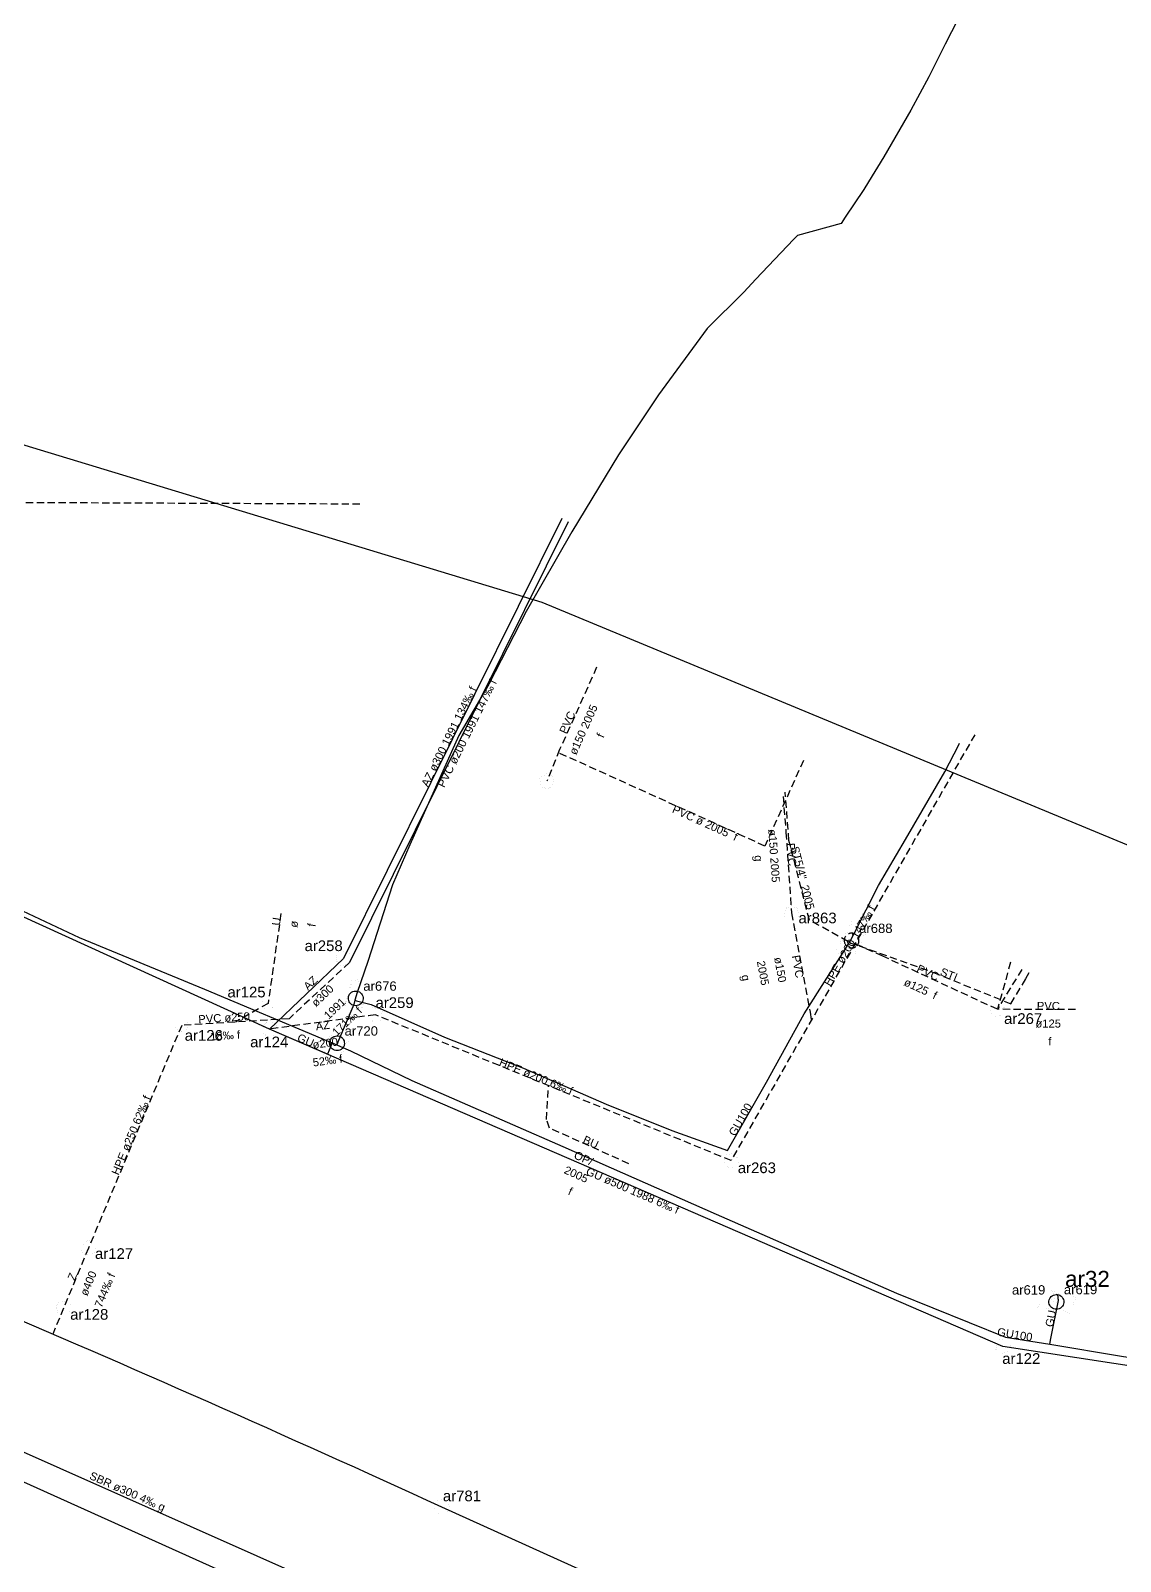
# Model space of a CAD drawing. Header units: metres. Extents: x 2810449 to 2811324, y 1183825 to 1184135.
# Drawn here: x 2810838 to 2810913.1, y 1183975.3 to 1184080.8 of the extents above; entities that cross this region are included whole.
import ezdxf

# ---------------------------------------------------------------- set-up
doc = ezdxf.new("R2010")
doc.units = ezdxf.units.M
doc.linetypes.add('DASHED', pattern=[0.75, 0.5, -0.25])
for name, color, linetype in [('bew_bauwerk', 7, 'Continuous'), ('bew_bauwerk_text', 7, 'Continuous'), ('bew_leitung', 7, 'Continuous'), ('bew_leitung_text', 7, 'Continuous'), ('Hydrant', 7, 'Continuous'), ('Hydrant_1', 7, 'Continuous'), ('Normschacht--T-_125_4_0', 7, 'Continuous'), ('Normschacht--T-_125_5_0', 7, 'Continuous'), ('Normschacht--T-_125_7_0', 7, 'Continuous'), ('Normschacht--T-_137_5_0', 7, 'Continuous'), ('Normschacht--T-_STD', 7, 'Continuous'), ('Normschacht-Nummer--L-', 7, 'Continuous'), ('Sonderbauwerk--Fl-che-', 7, 'Continuous'), ('Spezialbauwerk', 7, 'Continuous'), ('Versickerungsanlage--T-_307_5_6', 7, 'Continuous'), ('war_bauwerk', 7, 'Continuous'), ('war_leitung', 7, 'Continuous'), ('war_leitung_text', 7, 'Continuous'), ('war_privat_bauwerk', 7, 'DASHED'), ('war_privat_bauwerk_text', 7, 'DASHED'), ('war_privat_leitung', 7, 'DASHED'), ('was-r_bauwerk', 7, 'Continuous'), ('was-r_bauwerk_text', 7, 'Continuous'), ('was-r_leitung', 7, 'Continuous'), ('was-r_leitung_text', 7, 'Continuous'), ('was-r_privat_bauwerk', 7, 'DASHED'), ('was-r_privat_bauwerk_text', 7, 'DASHED'), ('was-r_privat_leitung', 7, 'DASHED'), ('was-r_privat_leitung_text', 7, 'DASHED'), ('was_leitung', 7, 'Continuous'), ('was_leitung_text', 7, 'Continuous'), ('was_privat_bauwerk', 7, 'DASHED'), ('was_privat_bauwerk_text', 7, 'DASHED'), ('was_privat_leitung', 7, 'DASHED'), ('was_privat_leitung_text', 7, 'DASHED'), ('wkn_bauwerk', 7, 'Continuous'), ('wkn_bauwerk_text', 7, 'Continuous'), ('wkn_leitung', 7, 'Continuous'), ('wkn_leitung_text', 7, 'Continuous'), ('wkn_privat_bauwerk', 7, 'DASHED'), ('wkn_privat_bauwerk_text', 7, 'DASHED'), ('wkn_privat_leitung', 7, 'DASHED'), ('wkn_privat_leitung_text', 7, 'DASHED')]:
    doc.layers.add(name, color=color, linetype=linetype)
doc.layers.add('Projektgrenze', color=7, linetype='Continuous', true_color=0xff6347)
doc.styles.get("Standard").update_dxf_attribs({"font": 'simplex.shx'})

# ---------------------------------------------------------------- blocks, each defined once
blk = doc.blocks.new('Versickerungsanlage--T-_307_5_6')
at = {"layer": 'Versickerungsanlage--T-_307_5_6', "color": 163, "linetype": 'Continuous', "true_color": 0x7e7ebd, "const_width": 0.001}
for points in [[(0.512, 0.002), (0.507, -0.068), (0.494, -0.135), (0.472, -0.198), (0.441, -0.257), (0.404, -0.312), (0.361, -0.361), (0.312, -0.404), (0.258, -0.441), (0.199, -0.471), (0.136, -0.493), (0.069, -0.507), (0.001, -0.511), (-0.069, -0.507), (-0.136, -0.494), (-0.199, -0.471), (-0.258, -0.441), (-0.312, -0.404), (-0.362, -0.361), (-0.405, -0.312), (-0.442, -0.257), (-0.472, -0.198), (-0.494, -0.135), (-0.508, -0.068), (-0.512, 0.002), (-0.508, 0.07), (-0.494, 0.136), (-0.472, 0.2), (-0.442, 0.259), (-0.405, 0.313), (-0.362, 0.362), (-0.312, 0.405), (-0.258, 0.442), (-0.199, 0.473), (-0.136, 0.494), (-0.069, 0.508), (0.001, 0.513), (0.069, 0.508), (0.136, 0.494), (0.199, 0.473), (0.258, 0.442), (0.312, 0.405), (0.361, 0.362), (0.404, 0.313), (0.441, 0.259), (0.472, 0.2), (0.493, 0.136), (0.508, 0.07), (0.512, 0.002)], [(0.459, 0.002), (0.455, 0.063), (0.444, 0.123), (0.423, 0.179), (0.396, 0.232), (0.363, 0.281), (0.324, 0.325), (0.28, 0.364), (0.231, 0.396), (0.178, 0.424), (0.122, 0.445), (0.062, 0.456), (0.001, 0.46), (-0.061, 0.456), (-0.122, 0.444), (-0.179, 0.424), (-0.232, 0.396), (-0.281, 0.364), (-0.325, 0.325), (-0.363, 0.281), (-0.396, 0.232), (-0.424, 0.179), (-0.444, 0.122), (-0.456, 0.063), (-0.46, 0.002), (-0.456, -0.06), (-0.444, -0.121), (-0.424, -0.178), (-0.396, -0.231), (-0.364, -0.28), (-0.325, -0.324), (-0.281, -0.363), (-0.232, -0.396), (-0.178, -0.423), (-0.122, -0.443), (-0.061, -0.455), (0.001, -0.459), (0.062, -0.455), (0.122, -0.443), (0.178, -0.423), (0.231, -0.395), (0.28, -0.362), (0.324, -0.324), (0.363, -0.28), (0.396, -0.231), (0.423, -0.178), (0.443, -0.121), (0.455, -0.06), (0.459, 0.002)]]:
    blk.add_lwpolyline(points, dxfattribs=at)
blk = doc.blocks.new('Normschacht--T-_125_4_0')
at = {"layer": 'Normschacht--T-_125_4_0', "color": 203, "linetype": 'Continuous', "true_color": 0xad7ebd, "const_width": 0.001}
for points in [[(0.512, 0.002), (0.507, -0.068), (0.494, -0.135), (0.472, -0.198), (0.441, -0.257), (0.404, -0.312), (0.361, -0.361), (0.312, -0.404), (0.258, -0.441), (0.199, -0.471), (0.136, -0.493), (0.069, -0.507), (0.001, -0.511), (-0.069, -0.507), (-0.136, -0.494), (-0.199, -0.471), (-0.258, -0.441), (-0.312, -0.404), (-0.362, -0.361), (-0.405, -0.312), (-0.442, -0.257), (-0.472, -0.198), (-0.494, -0.135), (-0.508, -0.068), (-0.512, 0.002), (-0.508, 0.07), (-0.494, 0.136), (-0.472, 0.2), (-0.442, 0.259), (-0.405, 0.313), (-0.362, 0.362), (-0.312, 0.405), (-0.258, 0.442), (-0.199, 0.473), (-0.136, 0.494), (-0.069, 0.508), (0.001, 0.513), (0.069, 0.508), (0.136, 0.494), (0.199, 0.473), (0.258, 0.442), (0.312, 0.405), (0.361, 0.362), (0.404, 0.313), (0.441, 0.259), (0.472, 0.2), (0.493, 0.136), (0.508, 0.07), (0.512, 0.002)], [(0.459, 0.002), (0.455, 0.063), (0.444, 0.123), (0.423, 0.179), (0.396, 0.232), (0.363, 0.281), (0.324, 0.325), (0.28, 0.364), (0.231, 0.396), (0.178, 0.424), (0.122, 0.445), (0.062, 0.456), (0.001, 0.46), (-0.061, 0.456), (-0.122, 0.444), (-0.179, 0.424), (-0.232, 0.396), (-0.281, 0.364), (-0.325, 0.325), (-0.363, 0.281), (-0.396, 0.232), (-0.424, 0.179), (-0.444, 0.122), (-0.456, 0.063), (-0.46, 0.002), (-0.456, -0.06), (-0.444, -0.121), (-0.424, -0.178), (-0.396, -0.231), (-0.364, -0.28), (-0.325, -0.324), (-0.281, -0.363), (-0.232, -0.396), (-0.178, -0.423), (-0.122, -0.443), (-0.061, -0.455), (0.001, -0.459), (0.062, -0.455), (0.122, -0.443), (0.178, -0.423), (0.231, -0.395), (0.28, -0.362), (0.324, -0.324), (0.363, -0.28), (0.396, -0.231), (0.423, -0.178), (0.443, -0.121), (0.455, -0.06), (0.459, 0.002)]]:
    blk.add_lwpolyline(points, dxfattribs=at)
blk = doc.blocks.new('Normschacht--T-_125_7_0')
at = {"layer": 'Normschacht--T-_125_7_0', "color": 23, "linetype": 'Continuous', "true_color": 0xbd7e7e, "const_width": 0.001}
for points in [[(0.512, 0.002), (0.507, -0.068), (0.494, -0.135), (0.472, -0.198), (0.441, -0.257), (0.404, -0.312), (0.361, -0.361), (0.312, -0.404), (0.258, -0.441), (0.199, -0.471), (0.136, -0.493), (0.069, -0.507), (0.001, -0.511), (-0.069, -0.507), (-0.136, -0.494), (-0.199, -0.471), (-0.258, -0.441), (-0.312, -0.404), (-0.362, -0.361), (-0.405, -0.312), (-0.442, -0.257), (-0.472, -0.198), (-0.494, -0.135), (-0.508, -0.068), (-0.512, 0.002), (-0.508, 0.07), (-0.494, 0.136), (-0.472, 0.2), (-0.442, 0.259), (-0.405, 0.313), (-0.362, 0.362), (-0.312, 0.405), (-0.258, 0.442), (-0.199, 0.473), (-0.136, 0.494), (-0.069, 0.508), (0.001, 0.513), (0.069, 0.508), (0.136, 0.494), (0.199, 0.473), (0.258, 0.442), (0.312, 0.405), (0.361, 0.362), (0.404, 0.313), (0.441, 0.259), (0.472, 0.2), (0.493, 0.136), (0.508, 0.07), (0.512, 0.002)], [(0.459, 0.002), (0.455, 0.063), (0.444, 0.123), (0.423, 0.179), (0.396, 0.232), (0.363, 0.281), (0.324, 0.325), (0.28, 0.364), (0.231, 0.396), (0.178, 0.424), (0.122, 0.445), (0.062, 0.456), (0.001, 0.46), (-0.061, 0.456), (-0.122, 0.444), (-0.179, 0.424), (-0.232, 0.396), (-0.281, 0.364), (-0.325, 0.325), (-0.363, 0.281), (-0.396, 0.232), (-0.424, 0.179), (-0.444, 0.122), (-0.456, 0.063), (-0.46, 0.002), (-0.456, -0.06), (-0.444, -0.121), (-0.424, -0.178), (-0.396, -0.231), (-0.364, -0.28), (-0.325, -0.324), (-0.281, -0.363), (-0.232, -0.396), (-0.178, -0.423), (-0.122, -0.443), (-0.061, -0.455), (0.001, -0.459), (0.062, -0.455), (0.122, -0.443), (0.178, -0.423), (0.231, -0.395), (0.28, -0.362), (0.324, -0.324), (0.363, -0.28), (0.396, -0.231), (0.423, -0.178), (0.443, -0.121), (0.455, -0.06), (0.459, 0.002)]]:
    blk.add_lwpolyline(points, dxfattribs=at)
blk = doc.blocks.new('Normschacht--T-_137_5_0')
at = {"layer": 'Normschacht--T-_137_5_0', "color": 163, "linetype": 'Continuous', "true_color": 0x7e7ebd, "const_width": 0.001}
blk.add_lwpolyline([(0.419, -0.001), (0.416, -0.057), (0.405, -0.112), (0.386, -0.163), (0.361, -0.212), (0.331, -0.256), (0.296, -0.297), (0.256, -0.332), (0.211, -0.362), (0.163, -0.387), (0.111, -0.405), (0.056, -0.416), (0, -0.42), (-0.056, -0.416), (-0.111, -0.405), (-0.163, -0.386), (-0.212, -0.361), (-0.256, -0.332), (-0.296, -0.297), (-0.331, -0.256), (-0.361, -0.212), (-0.386, -0.163), (-0.405, -0.111), (-0.416, -0.057), (-0.419, 0), (-0.416, 0.056), (-0.405, 0.111), (-0.386, 0.163), (-0.361, 0.211), (-0.331, 0.255), (-0.296, 0.295), (-0.256, 0.331), (-0.211, 0.361), (-0.163, 0.385), (-0.111, 0.404), (-0.057, 0.415), (0, 0.419), (0.056, 0.415), (0.111, 0.404), (0.163, 0.386), (0.212, 0.361), (0.256, 0.331), (0.296, 0.296), (0.332, 0.255), (0.362, 0.211), (0.386, 0.163), (0.405, 0.111), (0.416, 0.056), (0.419, -0.001)], dxfattribs=at)
blk = doc.blocks.new('Normschacht--T-_125_5_0')
at = {"layer": 'Normschacht--T-_125_5_0', "color": 163, "linetype": 'Continuous', "true_color": 0x7e7ebd, "const_width": 0.001}
for points in [[(0.512, 0.002), (0.507, -0.068), (0.494, -0.135), (0.472, -0.198), (0.441, -0.257), (0.404, -0.312), (0.361, -0.361), (0.312, -0.404), (0.258, -0.441), (0.199, -0.471), (0.136, -0.493), (0.069, -0.507), (0.001, -0.511), (-0.069, -0.507), (-0.136, -0.494), (-0.199, -0.471), (-0.258, -0.441), (-0.312, -0.404), (-0.362, -0.361), (-0.405, -0.312), (-0.442, -0.257), (-0.472, -0.198), (-0.494, -0.135), (-0.508, -0.068), (-0.512, 0.002), (-0.508, 0.07), (-0.494, 0.136), (-0.472, 0.2), (-0.442, 0.259), (-0.405, 0.313), (-0.362, 0.362), (-0.312, 0.405), (-0.258, 0.442), (-0.199, 0.473), (-0.136, 0.494), (-0.069, 0.508), (0.001, 0.513), (0.069, 0.508), (0.136, 0.494), (0.199, 0.473), (0.258, 0.442), (0.312, 0.405), (0.361, 0.362), (0.404, 0.313), (0.441, 0.259), (0.472, 0.2), (0.493, 0.136), (0.508, 0.07), (0.512, 0.002)], [(0.459, 0.002), (0.455, 0.063), (0.444, 0.123), (0.423, 0.179), (0.396, 0.232), (0.363, 0.281), (0.324, 0.325), (0.28, 0.364), (0.231, 0.396), (0.178, 0.424), (0.122, 0.445), (0.062, 0.456), (0.001, 0.46), (-0.061, 0.456), (-0.122, 0.444), (-0.179, 0.424), (-0.232, 0.396), (-0.281, 0.364), (-0.325, 0.325), (-0.363, 0.281), (-0.396, 0.232), (-0.424, 0.179), (-0.444, 0.122), (-0.456, 0.063), (-0.46, 0.002), (-0.456, -0.06), (-0.444, -0.121), (-0.424, -0.178), (-0.396, -0.231), (-0.364, -0.28), (-0.325, -0.324), (-0.281, -0.363), (-0.232, -0.396), (-0.178, -0.423), (-0.122, -0.443), (-0.061, -0.455), (0.001, -0.459), (0.062, -0.455), (0.122, -0.443), (0.178, -0.423), (0.231, -0.395), (0.28, -0.362), (0.324, -0.324), (0.363, -0.28), (0.396, -0.231), (0.423, -0.178), (0.443, -0.121), (0.455, -0.06), (0.459, 0.002)]]:
    blk.add_lwpolyline(points, dxfattribs=at)
blk = doc.blocks.new('Normschacht--T-_STD')
at = {"layer": 'Normschacht--T-_STD', "color": 80, "linetype": 'Continuous', "true_color": 0x3fff00, "const_width": 0.001}
blk.add_lwpolyline([(0.524, -0.001), (0.519, -0.071), (0.506, -0.139), (0.483, -0.204), (0.452, -0.265), (0.414, -0.32), (0.37, -0.371), (0.32, -0.414), (0.264, -0.452), (0.204, -0.483), (0.139, -0.506), (0.071, -0.52), (0, -0.524), (-0.071, -0.52), (-0.139, -0.506), (-0.203, -0.483), (-0.264, -0.452), (-0.319, -0.414), (-0.37, -0.371), (-0.414, -0.32), (-0.451, -0.265), (-0.483, -0.204), (-0.506, -0.139), (-0.519, -0.071), (-0.524, -0.001), (-0.519, 0.07), (-0.506, 0.138), (-0.483, 0.203), (-0.451, 0.264), (-0.414, 0.319), (-0.37, 0.369), (-0.319, 0.413), (-0.264, 0.451), (-0.203, 0.482), (-0.139, 0.505), (-0.071, 0.519), (0, 0.523), (0.071, 0.519), (0.139, 0.505), (0.204, 0.482), (0.264, 0.451), (0.32, 0.413), (0.37, 0.369), (0.414, 0.319), (0.452, 0.264), (0.483, 0.203), (0.506, 0.138), (0.519, 0.07), (0.524, -0.001)], dxfattribs=at)
blk = doc.blocks.new('Spezialbauwerk')
at = {"layer": 'Spezialbauwerk', "color": 160, "linetype": 'Continuous', "true_color": 0x003fff, "const_width": 0.001}
for points in [[(-1.236, 0.644), (1.236, 0.644), (1.236, -0.64), (-1.236, -0.64), (-1.236, 0.644)], [(-1.152, -0.552), (1.152, -0.552), (1.152, 0.556), (-1.152, 0.556), (-1.152, -0.552)]]:
    blk.add_lwpolyline(points, dxfattribs=at)
blk = doc.blocks.new('Hydrant_1')
at = {"layer": 'Hydrant_1', "color": 160, "linetype": 'Continuous', "true_color": 0x003fff, "const_width": 0.001}
for points in [[(0.539, 0), (0.534, -0.073), (0.52, -0.144), (0.497, -0.212), (0.466, -0.273), (0.427, -0.331), (0.382, -0.383), (0.329, -0.429), (0.271, -0.467), (0.21, -0.499), (0.142, -0.521), (0.072, -0.536), (-0.002, -0.541), (-0.074, -0.536), (-0.144, -0.521), (-0.212, -0.499), (-0.273, -0.467), (-0.331, -0.429), (-0.383, -0.383), (-0.429, -0.331), (-0.467, -0.273), (-0.499, -0.212), (-0.521, -0.144), (-0.536, -0.073), (-0.541, -0.002), (-0.536, 0.072), (-0.521, 0.142), (-0.499, 0.21), (-0.467, 0.271), (-0.429, 0.329), (-0.383, 0.381), (-0.331, 0.427), (-0.273, 0.466), (-0.212, 0.497), (-0.143, 0.52), (-0.074, 0.534), (0, 0.539), (0.072, 0.534), (0.142, 0.52), (0.21, 0.497), (0.271, 0.466), (0.329, 0.427), (0.382, 0.382), (0.427, 0.329), (0.466, 0.271), (0.497, 0.21), (0.52, 0.142), (0.534, 0.072), (0.539, 0)], [(0.331, -0.002), (0.327, 0.044), (0.319, 0.088), (0.305, 0.13), (0.285, 0.168), (0.261, 0.203), (0.235, 0.235), (0.203, 0.261), (0.168, 0.285), (0.129, 0.305), (0.088, 0.319), (0.044, 0.327), (-0.002, 0.331), (-0.046, 0.327), (-0.089, 0.319), (-0.13, 0.305), (-0.168, 0.285), (-0.203, 0.261), (-0.235, 0.235), (-0.263, 0.203), (-0.287, 0.168), (-0.306, 0.129), (-0.32, 0.088), (-0.327, 0.044), (-0.331, -0.002), (-0.327, -0.046), (-0.32, -0.089), (-0.306, -0.13), (-0.287, -0.168), (-0.262, -0.203), (-0.235, -0.235), (-0.203, -0.261), (-0.168, -0.285), (-0.13, -0.305), (-0.089, -0.318), (-0.046, -0.327), (-0.002, -0.331), (0.044, -0.327), (0.088, -0.318), (0.129, -0.305), (0.168, -0.285), (0.203, -0.261), (0.234, -0.235), (0.261, -0.203), (0.285, -0.168), (0.305, -0.13), (0.318, -0.089), (0.327, -0.046), (0.331, -0.002)]]:
    blk.add_lwpolyline(points, dxfattribs=at)

msp = doc.modelspace()

# ---------------------------------------------------------------- linework, layer by layer
at = {"layer": 'bew_leitung', "color": 92}
msp.add_lwpolyline([(2810801.4, 1184006.8, -0.012863), (2810866.35, 1183979.08)], format="xyb", dxfattribs=at)
for points in [[(2810826.27, 1183987.86), (2810862.82, 1183971.6)], [(2810866.35, 1183979.08), (2810902.77, 1183962.59)]]:
    msp.add_lwpolyline(points, dxfattribs=at)
at = {"layer": 'Projektgrenze', "color": 0}
msp.add_lwpolyline([(2810448.63, 1183982.7), (2810543.93, 1184046.77), (2810623.55, 1184078.88), (2810745.85, 1184080.1), (2810873.25, 1184041.41), (2810983.98, 1183995.5), (2811151.99, 1183917.19), (2811241.68, 1183900.25), (2811294.33, 1183900.52), (2811288.51, 1183855.54), (2811198.29, 1183859.51), (2811105.16, 1183873.53), (2811032.93, 1183892.71), (2810794.01, 1184000.4), (2810706.17, 1184019.31), (2810619.65, 1184012.97), (2810552.21, 1183998.97), (2810497.3, 1183990.7), (2810476.6, 1183986.4)], close=True, dxfattribs=at)
at = {"layer": 'Sonderbauwerk--Fl-che-', "color": 8, "true_color": 0x6e6e6e}
msp.add_lwpolyline([(2810908.27, 1183993.48, -12.230624), (2810908.2, 1183993.33), (2810908.27, 1183993.48)], format="xyb", dxfattribs=at)
at = {"layer": 'war_leitung', "color": 160, "true_color": 0x0048ff}
msp.add_lwpolyline([(2810875.07, 1184046.93), (2810860, 1184016.57)], dxfattribs=at)
at = {"layer": 'war_privat_leitung', "color": 171, "true_color": 0x8282ff}
for points in [[(2810877.03, 1184036.91), (2810874.57, 1184031.43), (2810874.48, 1184031.24), (2810873.6, 1184029.06)], [(2810891.27, 1184030.48), (2810888.62, 1184024.6), (2810874.39, 1184031.03)]]:
    msp.add_lwpolyline(points, dxfattribs=at)
at = {"layer": 'war_privat_leitung', "color": 160, "true_color": 0x0048ff}
for points in [[(2810855.29, 1184019.94), (2810854.4, 1184013.76)], [(2810860, 1184016.57), (2810855.85, 1184012.7), (2810848.45, 1184012.24)], [(2810854.4, 1184013.76), (2810852.15, 1184012.47)], [(2810848.45, 1184012.24), (2810842.03, 1183996.89)], [(2810842.03, 1183996.89), (2810840.31, 1183992.77)], [(2810840.31, 1183992.77), (2810839.58, 1183990.98)]]:
    msp.add_lwpolyline(points, dxfattribs=at)
at = {"layer": 'was-r_leitung', "color": 202, "true_color": 0xa900e6}
for points in [[(2810854.51, 1184011.99), (2810808.96, 1184032.74)], [(2810905, 1183990.12), (2810854.51, 1184011.99)], [(2810935.58, 1183985.43), (2810905, 1183990.12)]]:
    msp.add_lwpolyline(points, dxfattribs=at)
at = {"layer": 'was-r_privat_leitung', "color": 181, "true_color": 0xa982e6}
msp.add_lwpolyline([(2810860.72, 1184048.15), (2810767.8, 1184048.56)], dxfattribs=at)
at = {"layer": 'was-r_privat_leitung', "color": 11, "true_color": 0xff8282}
for points in [[(2810889.87, 1184028), (2810890.07, 1184025.54), (2810890.45, 1184019.99)], [(2810890.45, 1184019.99), (2810891.73, 1184013.15), (2810891.82, 1184012.6)]]:
    msp.add_lwpolyline(points, dxfattribs=at)
at = {"layer": 'was-r_privat_leitung', "color": 202, "true_color": 0xa900e6}
for points in [[(2810906.31, 1184016.1), (2810904.63, 1184013.35)], [(2810910, 1184013.33), (2810904.63, 1184013.35)]]:
    msp.add_lwpolyline(points, dxfattribs=at)
at = {"layer": 'was_leitung', "color": 13}
for points in [[(2810874.64, 1184047.17), (2810859.59, 1184016.85)], [(2810859.59, 1184016.85), (2810854.51, 1184011.99)]]:
    msp.add_lwpolyline(points, dxfattribs=at)
at = {"layer": 'was_privat_leitung', "color": 181, "true_color": 0xa982e6}
for points in [[(2810903.07, 1184032.27), (2810886.29, 1184002.93)], [(2810904.63, 1184013.35), (2810896.73, 1184017.01), (2810894.83, 1184017.86)], [(2810861.79, 1184012.97), (2810854.51, 1184011.99)], [(2810886.29, 1184002.93), (2810861.79, 1184012.97)]]:
    msp.add_lwpolyline(points, dxfattribs=at)
at = {"layer": 'was_privat_leitung', "color": 171, "true_color": 0x8282ff}
for points in [[(2810905.54, 1184016.59), (2810904.63, 1184013.35)], [(2810873.79, 1184005.17), (2810873.57, 1184005.77), (2810873.72, 1184008.08)], [(2810879.24, 1184002.71), (2810873.79, 1184005.17)]]:
    msp.add_lwpolyline(points, dxfattribs=at)
at = {"layer": 'wkn_bauwerk', "color": 3}
for points in [[(2810860.02, 1184014.39, -12.187948), (2810859.95, 1184014.24), (2810860.02, 1184014.39)], [(2810858.73, 1184011.3, -12.188653), (2810858.66, 1184011.15), (2810858.73, 1184011.3)]]:
    msp.add_lwpolyline(points, format="xyb", dxfattribs=at)
at = {"layer": 'wkn_leitung', "color": 3}
for points in [[(2810902.34, 1184082.39), (2810901.04, 1184079.83), (2810899.91, 1184077.59), (2810898.67, 1184075.3), (2810896.81, 1184072.07), (2810895.75, 1184070.36), (2810895.43, 1184069.83), (2810894.15, 1184067.92), (2810893.86, 1184067.49), (2810890.87, 1184066.67), (2810890.59, 1184066.38), (2810887.99, 1184063.64), (2810887.17, 1184062.75), (2810884.64, 1184060.26), (2810881.29, 1184055.68), (2810878.53, 1184051.54), (2810875.32, 1184046.25), (2810872.18, 1184040.76), (2810869.6, 1184035.76), (2810867.53, 1184032.21), (2810866.22, 1184029.29), (2810864.16, 1184024.68), (2810862.98, 1184021.92), (2810861.28, 1184016.64), (2810860.54, 1184014.5), (2810860.38, 1184013.97), (2810860.3, 1184013.69), (2810859.26, 1184011.19), (2810859.13, 1184010.9)], [(2810769.45, 1184052.04), (2810769.69, 1184051.92), (2810770.02, 1184051.76), (2810770.42, 1184049.36), (2810776.05, 1184046), (2810785.37, 1184041.93), (2810796.13, 1184037.8), (2810803.93, 1184034.81), (2810804.91, 1184034.44), (2810813.89, 1184031.07), (2810819.16, 1184028.8), (2810824.1, 1184026.67), (2810832.91, 1184022.27), (2810835.9, 1184020.87), (2810841.38, 1184018.3), (2810850.02, 1184014.74), (2810858.53, 1184011.15), (2810858.82, 1184011.03), (2810859.13, 1184010.9), (2810859.39, 1184010.79)], [(2810860.38, 1184013.97), (2810860.5, 1184013.94), (2810861.51, 1184013.69), (2810866.55, 1184011.43), (2810871.99, 1184009.29), (2810877.69, 1184006.81), (2810882.21, 1184005), (2810886.05, 1184003.62), (2810888.72, 1184008.33), (2810891.32, 1184013.03), (2810894.29, 1184017.71), (2810894.44, 1184017.97), (2810894.48, 1184018.05), (2810894.74, 1184018.53), (2810896.45, 1184021.88), (2810898.29, 1184025.04), (2810901.02, 1184029.7), (2810901.97, 1184031.56), (2810902.03, 1184031.68)], [(2810858.82, 1184011.03), (2810858.72, 1184010.82), (2810858.5, 1184010.27), (2810854.51, 1184011.99)], [(2810859.39, 1184010.79), (2810860.08, 1184010.5), (2810864.31, 1184008.44), (2810874.7, 1184003.9), (2810885.26, 1183999.23), (2810897.68, 1183993.79), (2810905.18, 1183990.77), (2810908.24, 1183990.27), (2810913.17, 1183989.45), (2810913.91, 1183989.33), (2810921.51, 1183988.11), (2810929.71, 1183986.9), (2810935.52, 1183986.08), (2810940.12, 1183984.2), (2810941.65, 1183983.49), (2810947.14, 1183980.94), (2810954.36, 1183977.96)], [(2810908.24, 1183990.27), (2810908.31, 1183990.68), (2810908.85, 1183993.28), (2810908.79, 1183993.71)]]:
    msp.add_lwpolyline(points, dxfattribs=at)
at = {"layer": 'wkn_privat_bauwerk', "color": 3}
msp.add_lwpolyline([(2810894.17, 1184018.37, -12.188653), (2810894.1, 1184018.22), (2810894.17, 1184018.37)], format="xyb", dxfattribs=at)
at = {"layer": 'wkn_privat_leitung', "color": 3}
for points in [[(2810894.44, 1184017.97), (2810894.33, 1184018.03), (2810891.68, 1184019.5), (2810890.27, 1184024.99), (2810890.02, 1184028.32)], [(2810894.44, 1184017.97), (2810894.54, 1184017.91), (2810895.1, 1184017.72), (2810900.22, 1184015.89), (2810905.56, 1184013.73), (2810906.6, 1184015.47), (2810906.81, 1184015.88)]]:
    msp.add_lwpolyline(points, dxfattribs=at)

# ---------------------------------------------------------------- block references
at = {"layer": 'bew_bauwerk', "color": 80, "lineweight": 0}
msp.add_blockref('Normschacht--T-_STD', (2810866.35, 1183979.08), dxfattribs=at)
at = {"layer": 'Hydrant', "color": 160, "lineweight": 0, "rotation": 350.7202}
msp.add_blockref('Hydrant_1', (2810908.79, 1183993.71), dxfattribs=at)
at = {"layer": 'Spezialbauwerk', "color": 250, "lineweight": 0, "rotation": 350.7202}
msp.add_blockref('Spezialbauwerk', (2810908.71, 1183993.21), dxfattribs=at)
at = {"layer": 'war_bauwerk', "color": 13, "lineweight": 0, "rotation": 270}
msp.add_blockref('Normschacht--T-_125_7_0', (2810859.59, 1184016.85), dxfattribs=at)
at = {"layer": 'war_privat_bauwerk', "color": 173, "lineweight": 0}
for name, p in [('Versickerungsanlage--T-_307_5_6', (2810873.6, 1184029.06)), ('Normschacht--T-_137_5_0', (2810854.4, 1184013.76))]:
    msp.add_blockref(name, p, dxfattribs=at)
at = {"layer": 'war_privat_bauwerk', "color": 5, "lineweight": 0}
for name, p in [('Normschacht--T-_137_5_0', (2810848.45, 1184012.24)), ('Normschacht--T-_125_5_0', (2810842.03, 1183996.89)), ('Normschacht--T-_125_5_0', (2810840.31, 1183992.77))]:
    msp.add_blockref(name, p, dxfattribs=at)
at = {"layer": 'was-r_bauwerk', "color": 203, "lineweight": 0}
for p in [(2810854.51, 1184011.99), (2810905, 1183990.12)]:
    msp.add_blockref('Normschacht--T-_125_4_0', p, dxfattribs=at)
at = {"layer": 'was-r_privat_bauwerk', "color": 13, "lineweight": 0}
msp.add_blockref('Normschacht--T-_125_7_0', (2810890.45, 1184019.99), dxfattribs=at)
at = {"layer": 'was_privat_bauwerk', "color": 203, "lineweight": 0}
for p in [(2810861.79, 1184012.97), (2810904.63, 1184013.35), (2810886.29, 1184002.93)]:
    msp.add_blockref('Normschacht--T-_125_4_0', p, dxfattribs=at)
at = {"layer": 'wkn_bauwerk', "color": 3, "lineweight": 0}
for p, rotation in [((2810860.46, 1184014.12), 73.20350000000002), ((2810859.17, 1184011.03), 65.85777777777777)]:
    msp.add_blockref('Spezialbauwerk', p, dxfattribs=dict(at, rotation=rotation))
at = {"layer": 'wkn_privat_bauwerk', "color": 3, "lineweight": 0, "rotation": 61.54549999999999}
msp.add_blockref('Spezialbauwerk', (2810894.61, 1184018.1), dxfattribs=at)

# ---------------------------------------------------------------- texts
at = {"layer": 'bew_bauwerk_text', "color": 81, "true_color": 0xa3ff75, "insert": (2810866.44, 1183979.45), "char_height": 0.7353, "attachment_point": 7}
msp.add_mtext('{\\fArial;ar781}', dxfattribs=at)
at = {"layer": 'bew_leitung_text', "color": 115, "true_color": 0x6b946c, "insert": (2810844.54, 1183979.73), "char_height": 0.5515, "attachment_point": 8, "rotation": 336.049}
msp.add_mtext('{\\fArial;SBR ø300 4‰ g}', dxfattribs=at)
at = {"layer": 'Normschacht-Nummer--L-', "color": 5, "true_color": 0x0000ff, "insert": (2810854.23, 1184014.16), "char_height": 0.7353, "attachment_point": 9}
msp.add_mtext('{\\fArial;ar125}', dxfattribs=at)
at = {"layer": 'war_leitung_text', "color": 4, "char_height": 0.5515}
for s, insert, attachment_point, rotation in [('{\\fArial;PVC ø200 1991 147‰ f}', (2810867.86, 1184032.48), 2, 63.5748), ('{\\fArial;U }', (2810855.25, 1184019.36), 8, 81.804), ('{\\fArial;ø }', (2810856.46, 1184019.18), 8, 81.804), ('{\\fArial; f}', (2810857.66, 1184019.01), 8, 81.804), ('{\\fArial;PVC ø250 }', (2810851.39, 1184012.48), 8, 3.5548), ('{\\fArial;18‰ f}', (2810851.46, 1184011.26), 8, 3.5548), ('{\\fArial;HPE ø250 62‰ f}', (2810845.24, 1184004.56), 8, 67.3109), ('{\\fArial;Z }', (2810841.17, 1183994.83), 8, 67.3582), ('{\\fArial;ø400 }', (2810842.29, 1183994.36), 8, 67.3582), ('{\\fArial;744‰ f}', (2810843.42, 1183993.89), 8, 67.3582)]:
    msp.add_mtext(s, dxfattribs=dict(at, insert=insert, attachment_point=attachment_point, rotation=rotation))
at = {"layer": 'war_privat_bauwerk_text', "color": 4, "char_height": 0.7353, "attachment_point": 1}
for s, insert in [('{\\fArial;ar126}', (2810848.66, 1184011.92)), ('{\\fArial;ar127}', (2810842.48, 1183996.89)), ('{\\fArial;ar128}', (2810840.77, 1183992.7))]:
    msp.add_mtext(s, dxfattribs=dict(at, insert=insert))
at = {"layer": 'was-r_bauwerk_text', "color": 181, "true_color": 0xa982e6, "char_height": 0.7353}
for s, insert, attachment_point in [('{\\fArial;ar124}', (2810854.48, 1184011.47), 2), ('{\\fArial;ar122}', (2810904.96, 1183989.66), 1)]:
    msp.add_mtext(s, dxfattribs=dict(at, insert=insert, attachment_point=attachment_point))
at = {"layer": 'was-r_leitung_text', "color": 181, "true_color": 0xa982e6, "insert": (2810879.62, 1184001.12), "char_height": 0.5515, "attachment_point": 2, "rotation": 336.5762}
msp.add_mtext('{\\fArial;GU ø500 1988 6‰ f}', dxfattribs=at)
at = {"layer": 'was-r_privat_bauwerk_text', "color": 1, "true_color": 0xff0000, "insert": (2810890.93, 1184020.01), "char_height": 0.7353, "attachment_point": 1}
msp.add_mtext('{\\fArial;ar863}', dxfattribs=at)
at = {"layer": 'was-r_privat_leitung_text', "color": 5, "true_color": 0x0000ff, "char_height": 0.5515}
for s, insert, attachment_point, rotation in [('{\\fArial;ø150 2005 }', (2810876.38, 1184032.5), 8, 65.8306), ('{\\fArial;PVC }', (2810875.27, 1184033), 8, 65.8306), ('{\\fArial; f}', (2810877.5, 1184032), 8, 65.8306), ('{\\fArial;PVC ø 2005  f}', (2810884.61, 1184026.44), 2, 335.7031)]:
    msp.add_mtext(s, dxfattribs=dict(at, insert=insert, attachment_point=attachment_point, rotation=rotation))
at = {"layer": 'was-r_privat_leitung_text', "color": 1, "true_color": 0xff0000, "char_height": 0.5515}
for s, insert, attachment_point, rotation in [('{\\fArial;ø150 2005 }', (2810888.96, 1184023.91), 8, 273.9287), ('{\\fArial;PVC }', (2810890.17, 1184024), 8, 273.9287), ('{\\fArial; g}', (2810887.74, 1184023.83), 8, 273.9287), ('{\\fArial;2005 }', (2810888.76, 1184015.9), 2, 280.6015), ('{\\fArial;ø150 }', (2810889.95, 1184016.13), 2, 280.6015), ('{\\fArial;PVC }', (2810891.15, 1184016.35), 2, 280.6015), ('{\\fArial; g}', (2810887.56, 1184015.68), 2, 280.6015), ('{\\fArial;PVC }', (2810908.14, 1184013.3), 8, 359.7704), ('{\\fArial;ø125 }', (2810908.13, 1184012.08), 8, 359.7704), ('{\\fArial; f}', (2810908.13, 1184010.86), 8, 359.7704)]:
    msp.add_mtext(s, dxfattribs=dict(at, insert=insert, attachment_point=attachment_point, rotation=rotation))
at = {"layer": 'was_leitung_text', "color": 11, "true_color": 0xff8282, "char_height": 0.5515, "attachment_point": 8}
for s, insert, rotation in [('{\\fArial;AZ ø300 1991 134‰ f}', (2810867.11, 1184032.01), 63.6145), ('{\\fArial;AZ }', (2810857.51, 1184014.96), 43.7229), ('{\\fArial;ø300 }', (2810858.35, 1184014.08), 43.7229), ('{\\fArial;1991 }', (2810859.19, 1184013.2), 43.7229), ('{\\fArial;171‰ f}', (2810860.03, 1184012.32), 43.7229)]:
    msp.add_mtext(s, dxfattribs=dict(at, insert=insert, rotation=rotation))
at = {"layer": 'was_leitung_text', "color": 11, "true_color": 0xff8282, "insert": (2810859.54, 1184017.35), "char_height": 0.7353, "attachment_point": 9}
msp.add_mtext('{\\fArial;ar258}', dxfattribs=at)
at = {"layer": 'was_privat_bauwerk', "color": 202, "true_color": 0xa900e6, "insert": (2810886.75, 1184002.8), "char_height": 0.7353, "attachment_point": 1}
msp.add_mtext('{\\fArial;ar263}', dxfattribs=at)
at = {"layer": 'was_privat_bauwerk_text', "color": 202, "true_color": 0xa900e6, "char_height": 0.7353}
for s, insert, attachment_point in [('{\\fArial;ar259}', (2810861.8, 1184013.43), 7), ('{\\fArial;ar267}', (2810905.09, 1184013.08), 1)]:
    msp.add_mtext(s, dxfattribs=dict(at, insert=insert, attachment_point=attachment_point))
at = {"layer": 'was_privat_leitung_text', "color": 202, "true_color": 0xa900e6, "char_height": 0.5515}
for s, insert, attachment_point, rotation in [('{\\fArial;HPE ø200 147‰ f}', (2810894.68, 1184017.6), 8, 60.2546), ('{\\fArial;PVC }', (2810899.73, 1184015.62), 8, 335.1395), ('{\\fArial;ø125  f}', (2810899.22, 1184014.51), 8, 335.1395), ('{\\fArial;AZ }', (2810858.13, 1184012.5), 2, 7.6689), ('{\\fArial;ø200 }', (2810858.3, 1184011.29), 2, 7.6689), ('{\\fArial;52‰ f}', (2810858.46, 1184010.09), 2, 7.6689), ('{\\fArial;HPE ø200 6‰ f}', (2810872.75, 1184008.45), 8, 337.731)]:
    msp.add_mtext(s, dxfattribs=dict(at, insert=insert, attachment_point=attachment_point, rotation=rotation))
at = {"layer": 'was_privat_leitung_text', "color": 5, "true_color": 0x0000ff, "char_height": 0.5515, "attachment_point": 8, "rotation": 335.6907}
for s, insert in [('{\\fArial;BU }', (2810876.51, 1184003.94)), ('{\\fArial;OP/ }', (2810876.01, 1184002.83)), ('{\\fArial;2005 }', (2810875.51, 1184001.72)), ('{\\fArial; f}', (2810875.01, 1184000.61))]:
    msp.add_mtext(s, dxfattribs=dict(at, insert=insert))
at = {"layer": 'wkn_bauwerk_text', "color": 71, "true_color": 0xb8ff94, "char_height": 0.6434}
for s, insert, attachment_point in [('{\\fArial;ar676}', (2810860.96, 1184014.62), 7), ('{\\fArial;ar720}', (2810859.67, 1184011.53), 7), ('{\\fArial;ar619}', (2810907.93, 1183993.69), 9)]:
    msp.add_mtext(s, dxfattribs=dict(at, insert=insert, attachment_point=attachment_point))
at = {"layer": 'wkn_bauwerk_text', "color": 1, "true_color": 0xff0000, "insert": (2810909.29, 1183994.21), "char_height": 1.1029, "attachment_point": 7, "rotation": 0.0191}
msp.add_mtext('{\\fArial;ar32}', dxfattribs=at)
at = {"layer": 'wkn_bauwerk_text', "color": 71, "true_color": 0xb8ff94, "insert": (2810909.21, 1183993.71), "char_height": 0.6434, "attachment_point": 7, "rotation": 0.0191}
msp.add_mtext('{\\fArial;ar619}', dxfattribs=at)
at = {"layer": 'wkn_leitung_text', "color": 71, "true_color": 0xb8ff94, "char_height": 0.5515, "attachment_point": 8}
for s, insert, rotation in [('{\\fArial;GU }', (2810856.88, 1184010.96), 336.6739), ('{\\fArial;GU100  }', (2810887.18, 1184005.62), 60.4521), ('{\\fArial;GU}', (2810908.58, 1183991.99), 78.2703), ('{\\fArial;GU100  }', (2810905.79, 1183990.67), 350.7172)]:
    msp.add_mtext(s, dxfattribs=dict(at, insert=insert, rotation=rotation))
at = {"layer": 'wkn_privat_bauwerk_text', "color": 71, "true_color": 0xb8ff94, "insert": (2810895.11, 1184018.6), "char_height": 0.6434, "attachment_point": 7}
msp.add_mtext('{\\fArial;ar688}', dxfattribs=at)
at = {"layer": 'wkn_privat_leitung_text', "color": 71, "true_color": 0xb8ff94, "char_height": 0.5515, "attachment_point": 8}
for s, insert, rotation in [('{\\fArial;ST5/4"  2005}', (2810890.95, 1184022.33), 284.3979), ('{\\fArial;STI  }', (2810901.19, 1184015.49), 337.9749)]:
    msp.add_mtext(s, dxfattribs=dict(at, insert=insert, rotation=rotation))

doc.saveas('drawing.dxf')
